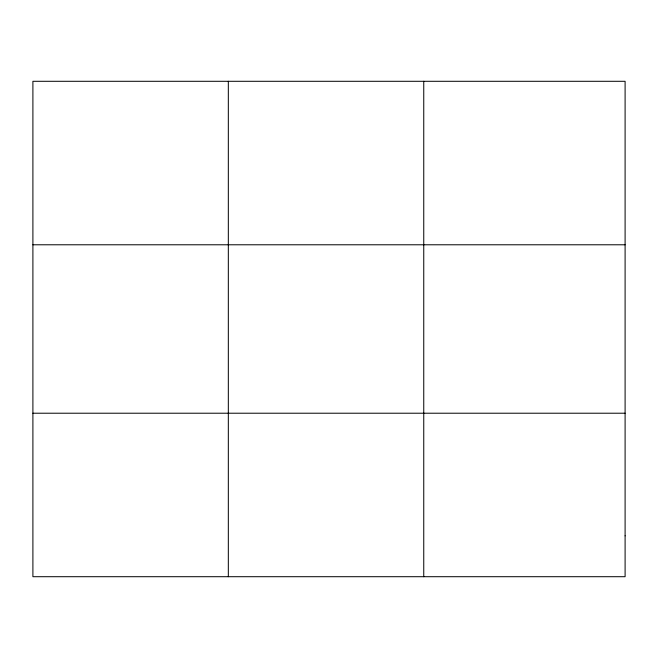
<?xml version="1.0" encoding="UTF-8"?>
<svg xmlns="http://www.w3.org/2000/svg" width="658" height="658" viewBox="0 0 658 658"><rect width="100%" height="100%" fill="white"/><g stroke="black" fill="none" stroke-linecap="round" stroke-linejoin="round"><path stroke-width="0.99" d="M228.326 576.704L228.326 81.296M423.752 576.704L423.752 81.296M32.9 244.784L625.1 244.784M32.9 413.216L625.1 413.216M625.1 535.834L625.1 576.704L32.9 576.704L32.9 81.296L625.1 81.296L625.1 535.834"/></g></svg>
